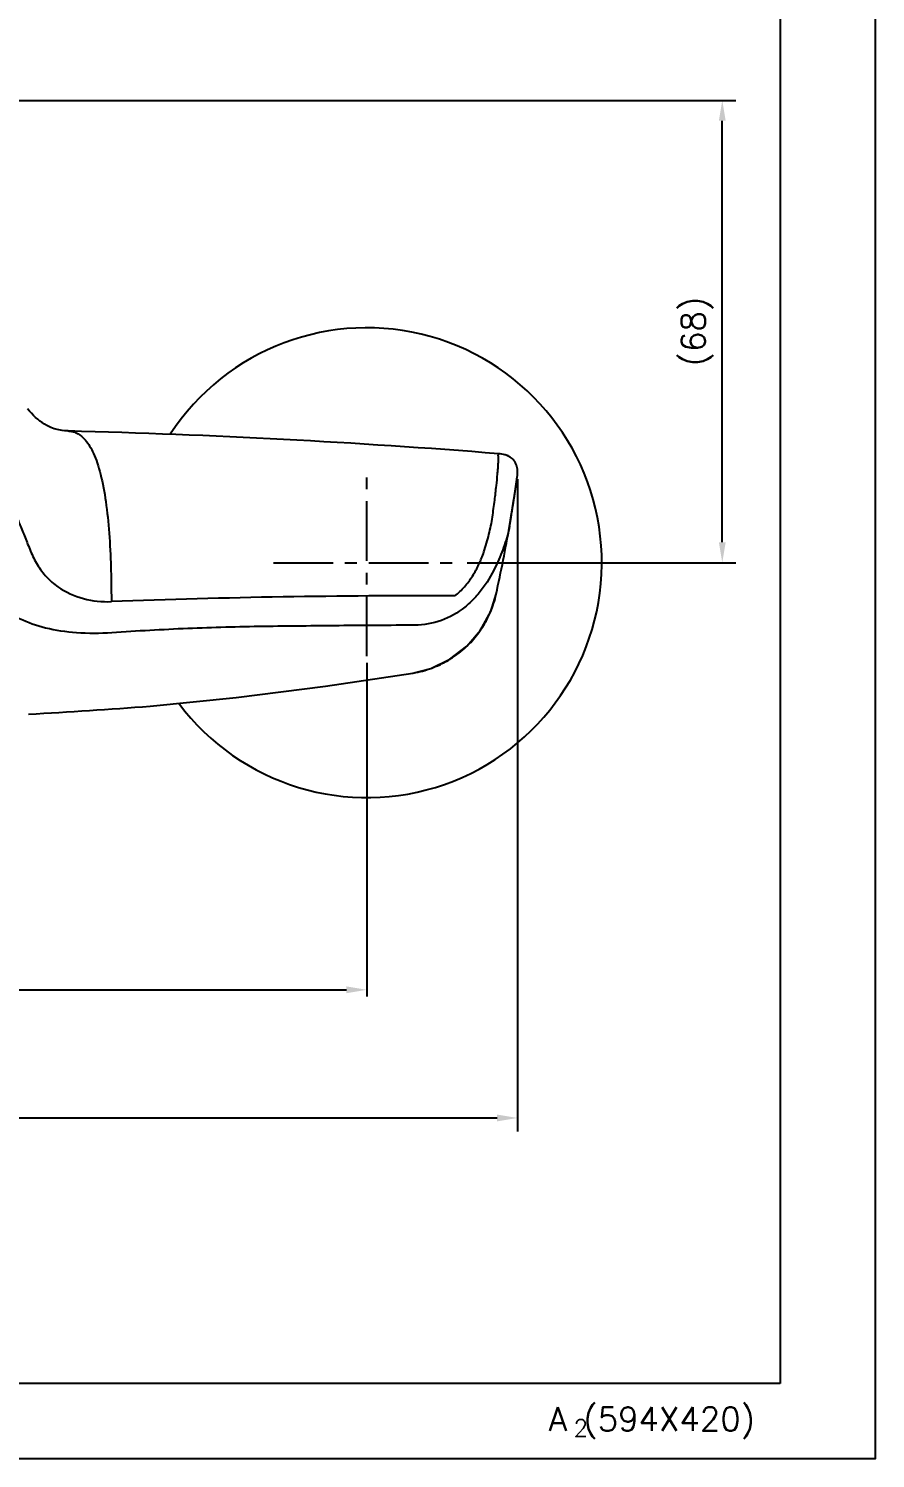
# Model space of a CAD drawing. Extents: x 2027 to 2621, y 11804 to 12224.
# Drawn here: x 2496.3 to 2620.7, y 11803.6 to 12013.6 of the extents above; entities that cross this region are included whole.
import ezdxf

# ---------------------------------------------------------------- set-up
doc = ezdxf.new("R2010")
doc.units = 0
doc.header["$LTSCALE"] = 7
doc.header["$MEASUREMENT"] = 0
doc.linetypes.add('CENTER', pattern=[2, 1.25, -0.25, 0.25, -0.25])
doc.layers.get('0').update_dxf_attribs({"color": 2, "linetype": 'CONTINUOUS'})
for name, color, linetype in [('CL', 1, 'CENTER'), ('D', 2, 'CONTINUOUS'), ('DIM', 2, 'CONTINUOUS'), ('TXT', 4, 'CONTINUOUS')]:
    doc.layers.add(name, color=color, linetype=linetype)
doc.styles.add('GHS', font='ROMANS.shx', dxfattribs={"bigfont": 'GHS.shx'})

msp = doc.modelspace()

# ---------------------------------------------------------------- linework, layer by layer
at = {"color": 7, "linetype": 'Continuous'}
for p, q in [((2502.124452623908, 11954.49091737202), (2502.146242879108, 11954.49034847562)), ((2502.847385482508, 11954.47183040562), (2502.151526189308, 11954.49021215322)), ((2565.390900791509, 11951.15161255462), (2565.392555964109, 11951.15148126442)), ((2567.872315044108, 11945.99980481342), (2568.024451099708, 11947.03976206342)), ((2568.024451099708, 11947.03976206342), (2568.128557704508, 11947.77313017122)), ((2568.128557704508, 11947.77313017122), (2568.133131288709, 11947.80767749902)), ((2567.563800635508, 11943.98479826242), (2567.725062059908, 11945.02296764202)), ((2567.725062059908, 11945.02296764202), (2567.872315044108, 11945.99980481342)), ((2567.218252264309, 11941.85824310982), (2567.389966504109, 11942.89915552362)), ((2567.389966504109, 11942.89915552362), (2567.563800635508, 11943.98479826242)), ((2552.799728836708, 11918.94019830162), (2552.799897640908, 11918.93913794722)), ((2514.201013781109, 11914.07856231762), (2514.184278388708, 11914.07502153402)), ((2514.203352509309, 11914.07663393422), (2514.201013781109, 11914.07856231762))]:
    msp.add_line(p, q, dxfattribs=at)
at = {"linetype": 'Continuous'}
msp.add_lwpolyline([(2026.734209870176, 11803.59154183538), (2620.734209870197, 11803.59154183538), (2620.734209870197, 12223.59154183539), (2026.734209870176, 12223.59154183539)], close=True, dxfattribs=at)
at = {"color": 7, "linetype": 'Continuous'}
for points in [[(2502.124326868709, 11954.49104926942), (2501.905541003708, 11954.50114585542), (2501.614114027109, 11954.52273607282), (2501.300698623109, 11954.55670237202), (2501.013514990908, 11954.59845887942), (2500.776145083908, 11954.64182385462), (2500.561841217909, 11954.68899292842), (2500.345406467308, 11954.74520614982), (2500.118493337508, 11954.81409773802), (2499.874576507508, 11954.90014559262), (2499.613253742908, 11955.00633470882), (2499.327816453508, 11955.13870048202), (2499.006409147309, 11955.30754052382), (2498.670240183909, 11955.50602082182), (2498.339973614508, 11955.72319268702), (2498.016501250508, 11955.95799263862), (2497.698033365509, 11956.21146228482), (2497.383187354108, 11956.48502211942), (2497.073172500108, 11956.77813326362), (2496.769057952908, 11957.09007927942), (2496.472621055908, 11957.41919357442), (2496.185636867309, 11957.76343638722)], [(2567.070327283508, 11950.66212273942), (2566.926548005508, 11950.74606371342), (2566.772624883508, 11950.82267714322), (2566.622334506909, 11950.88680869422), (2566.475524272308, 11950.94072552142), (2566.331730999908, 11950.98624456262), (2566.311970784109, 11950.99162848402)], [(2568.133131288709, 11947.80767749902), (2568.140876186508, 11947.87030055442), (2568.154016094908, 11947.99379451342), (2568.165237589909, 11948.13266000022), (2568.172767078508, 11948.27994790442), (2568.175500850909, 11948.43461395602), (2568.172355625108, 11948.59469488562), (2568.167863074108, 11948.66817340502)], [(2566.989155613308, 11940.51374536282), (2567.020962718309, 11940.69755284062), (2567.218252264309, 11941.85824310982)], [(2552.799897613708, 11918.93913739502), (2555.419265343108, 11919.61594760802), (2558.228531532308, 11920.96341643182), (2560.706377288509, 11922.86857912702), (2562.735482736908, 11925.24619183882), (2564.224842790908, 11927.98333565182), (2565.027764365509, 11930.53096051362)], [(2514.201160639509, 11914.07641840862), (2526.826947862909, 11915.34758941562), (2539.957760816108, 11916.99702376982), (2552.799877286309, 11918.93915512542)]]:
    msp.add_lwpolyline(points, dxfattribs=at)
for centre, radius, start, end in [((2546.044251305712, 11935.14890477082), 34.5, 216.7643553228418, 146.8713576071452), ((2471.158688559308, 10766.81258549762), 1188.0818829346, 85.45064879080411, 88.50543995539898), ((2347.049128850308, 11978.75539695522), 223.2398693916, 350.1364198400952, 352.0140273039884), ((2341.678126980509, 11979.59970940122), 228.6761142122, 350.5548525541502, 351.9922743561997), ((2341.701839417309, 11979.59333148282), 228.651672172, 347.6096916863864, 350.1590184815356), ((2553.114842160509, 10758.21808121002), 1172.059967868, 89.71462606549281, 92.18117473718226), ((2550.344967455909, 11933.76100356562), 15.0338897992, 336.8128161502975, 347.5953946447196), ((2550.298443875709, 11933.79774116842), 15.091713076, 325.1426581343135, 329.5360756710096), ((2550.369443378708, 11933.75661226362), 15.009662987, 329.5339935619634, 336.7914376952045), ((2550.325221894109, 11933.77871726902), 15.0588668102, 315.4877764185258, 325.1438224336138), ((2550.355721942908, 11933.77632274182), 15.0358619334, 301.8625318690161, 313.4406518924172), ((2550.471483481508, 11933.64138108862), 14.858287157, 313.4743288746229, 315.4700234696799), ((2550.366947244309, 11933.76204412622), 15.0190983782, 279.321127015894, 290.2077737916969), ((2550.368866489309, 11933.74023896042), 14.9979735428, 290.2296673769204, 297.4024211644054), ((2550.330141044708, 11933.81619369102), 15.0832287492, 297.4002296983881, 301.8651115099734), ((2448.356917746509, 12775.74319034062), 864.1766809039999, 273.1835322161861, 274.3697666691824)]:
    msp.add_arc(centre, radius, start, end, dxfattribs=at)
for points, knots in [([(2564.482191283509, 11941.85165756762), (2564.597723488109, 11942.67430515242), (2564.800864007908, 11944.21066508982), (2565.052252512509, 11946.31692196362), (2565.204685467709, 11947.82707363842), (2565.287789587308, 11948.81291162542), (2565.328376684109, 11949.38615819402), (2565.354228119908, 11949.85950705902), (2565.365709805709, 11950.24260733122), (2565.366905578509, 11950.54593512362), (2565.350999378909, 11950.77680043062), (2565.341784995508, 11950.92920523122), (2565.351633215509, 11951.02081215462), (2565.363768709908, 11951.06887516122), (2565.374675560308, 11951.10416522462), (2565.385887452509, 11951.12943808542), (2565.386311967708, 11951.14315908242), (2565.392774579909, 11951.15039255122), (2565.391616703908, 11951.15155539142)], [0, 0, 0, 0, 0.2663732876, 0.4969072318, 0.6801481272, 0.7530339312000001, 0.8141315315000001, 0.8644203009999999, 0.9050179028, 0.9370483675, 0.9615853634999999, 0.979281079, 0.9858296094, 0.9910669059, 0.9950749861, 0.9978591252, 0.9994738087, 1, 1, 1, 1]), ([(2492.778407687309, 11949.45867121842), (2492.793239900908, 11948.86456273982), (2492.931986924709, 11947.57206301722), (2493.438065246508, 11945.23239202382), (2494.212293638108, 11942.92527331202), (2495.082093397509, 11940.68777511202), (2495.701905610708, 11939.15360522842), (2496.220140655509, 11937.86507010122), (2496.615522942508, 11936.84379779702), (2497.083386547509, 11935.82316173522), (2497.809486077708, 11934.51336372322), (2498.927009916108, 11933.00691253802), (2501.097441748909, 11931.11082702762), (2504.358574572709, 11929.65879858722), (2507.134526142909, 11929.37670936062), (2508.506716254908, 11929.42897034982)], [0, 0, 0, 0, 0.0632203983, 0.1378265996, 0.2542978447, 0.3215916393, 0.3932406816, 0.4303048544, 0.4693389173, 0.5097260042, 0.5496248617, 0.6285405682, 0.7078561456, 0.8539218659000001, 1, 1, 1, 1]), ([(2563.226783455508, 11936.71852591422), (2563.367326295309, 11937.14723786342), (2563.620797282509, 11938.00801226422), (2564.088325052708, 11939.70755209822), (2564.359940740708, 11940.99434615122), (2564.482137652509, 11941.85166797502)], [0, 0, 0, 0, 0.2559090628, 0.5087921339, 1, 1, 1, 1]), ([(2566.989110921908, 11940.51350946102), (2566.826653603909, 11939.57662763962), (2566.288996218908, 11937.67279750642), (2565.533212292509, 11935.85316989122), (2565.106031612908, 11934.92995470782)], [0, 0, 0, 0, 0.4831328277, 1, 1, 1, 1]), ([(2558.952679853909, 11930.26358264522), (2559.465826541508, 11930.66990901842), (2560.418379135709, 11931.58082251362), (2561.589063783108, 11933.16584575722), (2562.533728044708, 11934.88741932842), (2563.024094421708, 11936.10036700722), (2563.226746233308, 11936.71853934142)], [0, 0, 0, 0, 0.2504214174, 0.5009647268999999, 0.7511076419, 1, 1, 1, 1]), ([(2565.106118085109, 11934.92982040142), (2564.550408592508, 11933.72879665162), (2563.574136323709, 11931.98129434502), (2561.901235373509, 11929.92144577822), (2559.957385147109, 11928.12769320942), (2557.058334803708, 11926.45658411542), (2554.410878046509, 11925.97357308782), (2553.097290301108, 11925.96620883782)], [0, 0, 0, 0, 0.2509048502, 0.3764893558, 0.5017285049, 0.7509432706, 1, 1, 1, 1]), ([(2508.568052777908, 11924.85436019622), (2506.845166192509, 11924.73803682922), (2503.572261824508, 11924.72656119662), (2498.991662408308, 11925.37414305242), (2495.564792710908, 11926.53480046322), (2493.493228142509, 11927.75963058022), (2492.390988669508, 11928.60932943562), (2491.890384289509, 11929.08259974242), (2491.651227746308, 11929.32762893282)], [0, 0, 0, 0, 0.287832632, 0.5434821296, 0.7683103934000001, 0.8853751672, 0.942927794, 1, 1, 1, 1]), ([(2553.097296499708, 11925.96624657262), (2549.392383121509, 11925.94528786602), (2543.835169391709, 11925.91306257922), (2536.424949895909, 11925.84193151362), (2530.864989049309, 11925.78558771582), (2525.299622919909, 11925.67995563662), (2517.864083791909, 11925.41594286062), (2512.286649498109, 11925.10542518302), (2508.568054195308, 11924.85437615322)], [0, 0, 0, 0, 0.2494841946, 0.3742151265999999, 0.4990094543, 0.6238983303, 0.7490284919, 1, 1, 1, 1])]:
    msp.add_open_spline(points, degree=3, knots=knots, dxfattribs=at)
for points in [[(2566.311986317708, 11950.99168254142), (2566.012723082508, 11951.07767689442), (2565.702040042909, 11951.12685194622), (2565.391647751509, 11951.15155292082)], [(2567.070379950709, 11950.66220736002), (2566.836377928909, 11950.80784857882), (2566.576889897708, 11950.91556155762), (2566.311986317708, 11950.99168254142)], [(2567.645738085509, 11950.15692233462), (2567.486238597309, 11950.35619578142), (2567.287080774708, 11950.52733428562), (2567.070379950709, 11950.66220736002)], [(2568.012374681909, 11949.48633183802), (2567.928170502308, 11949.72677146162), (2567.804933172908, 11949.95802919602), (2567.645738085509, 11950.15692233462)], [(2568.168941425509, 11948.66823650442), (2568.152722716708, 11948.94540987602), (2568.104144491709, 11949.22428904302), (2568.012374681909, 11949.48633183802)], [(2568.124407439708, 11947.74307385202), (2568.167419057309, 11948.04880779882), (2568.186976666308, 11948.36001908842), (2568.168941425509, 11948.66823650442)]]:
    msp.add_open_spline(points, degree=3, dxfattribs=at)
at = {"layer": 'CL'}
for p, q in [((2546.044251305712, 11921.42840477082), (2546.044251305712, 11948.86940477082)), ((2532.323751305712, 11935.14890477082), (2559.764751305713, 11935.14890477082))]:
    msp.add_line(p, q, dxfattribs=at)
at = {"layer": 'D'}
for p, q in [((2472.044234481999, 12003.05140466515), (2600.244976953321, 12003.05140466515)), ((2598.244976953321, 11938.14890477082), (2598.244976953321, 12000.05140466515)), ((2568.175638956985, 11947.4314317393), (2568.175638956985, 11851.59202338882)), ((2560.764751305713, 11935.14890477082), (2600.244976953321, 11935.14890477082)), ((2376.91471010191, 11853.59202338882), (2565.175638956985, 11853.59202338882))]:
    msp.add_line(p, q, dxfattribs=at)
msp.add_open_spline([(2502.146351020109, 11954.49027157962), (2502.364420498109, 11954.48225305362), (2502.812730657909, 11954.42808925402), (2503.750323232708, 11954.07897687182), (2504.621869556508, 11953.31562145862), (2505.369358594108, 11952.24074569822), (2505.943395506109, 11951.11684365422), (2506.471270267108, 11949.73007337882), (2507.141462771308, 11947.39548197462), (2507.762045216309, 11943.94732224542), (2508.223071504108, 11939.38519294722), (2508.420955266509, 11935.32126268602), (2508.496850643708, 11931.96938858942), (2508.504446965908, 11930.27670296982), (2508.506690849909, 11929.42886203062)], degree=3, knots=[0, 0, 0, 0, 0.0239855594, 0.0492298751, 0.1089570185, 0.147283167, 0.1930308972, 0.2472153563, 0.3101743174, 0.4597488396, 0.6314895479, 0.8139524389, 0.9068082491, 1, 1, 1, 1], dxfattribs=at)
for points in [[(2597.744976953321, 12000.05140466515), (2598.744976953321, 12000.05140466515), (2598.244976953321, 12003.05140466515)], [(2597.744976953321, 11938.14890477082), (2598.744976953321, 11938.14890477082), (2598.244976953321, 11935.14890477082)], [(2565.175638956985, 11854.09202338882), (2565.175638956985, 11853.09202338882), (2568.175638956985, 11853.59202338882)]]:
    msp.add_solid(points, dxfattribs=at)
at = {"layer": 'DIM'}
for p, q in [((2546.044251305712, 11920.42840477082), (2546.044251305712, 11871.41465427391)), ((2399.044218104113, 11872.41465427391), (2543.044251305712, 11872.41465427391))]:
    msp.add_line(p, q, dxfattribs=at)
msp.add_solid([(2543.044251305712, 11872.91465427391), (2543.044251305712, 11871.91465427391), (2546.044251305712, 11872.41465427391)], dxfattribs=at)
at = {"layer": 'TXT', "color": 4}
msp.add_line((2606.734209870176, 12204.59154183538), (2606.734209870176, 11814.59154183538), dxfattribs=at)
at = {"layer": 'TXT', "color": 4, "linetype": 'Continuous'}
msp.add_line((2606.734209870176, 11814.59154183538), (2052.734209870172, 11814.59154183538), dxfattribs=at)

# ---------------------------------------------------------------- texts
at = {"color": 7, "style": 'GHS'}
for s, height, p in [('A (594X420)', 3.5, (2572.748056116938, 11807.61844618925)), ('2', 2.5, (2576.401738231782, 11806.78647045941))]:
    msp.add_text(s, height=height, dxfattribs=at).set_placement(p)
at = {"layer": 'D', "insert": (2594.578310286653, 11969.10015471798), "char_height": 3.5, "attachment_point": 5, "rotation": 90, "style": 'GHS'}
msp.add_mtext('\\A1;(68)', dxfattribs=at)

doc.saveas('drawing.dxf')
